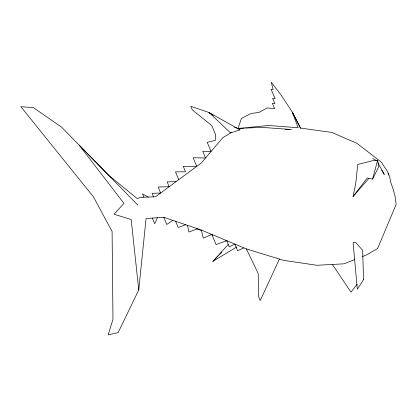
<?xml version="1.0" encoding="UTF-8"?>
<svg xmlns="http://www.w3.org/2000/svg" width="417" height="417" viewBox="0 0 417 417"><rect width="100%" height="100%" fill="white"/><g stroke="black" fill="none" stroke-linecap="round" stroke-linejoin="round"><path stroke-width="0.63" d="M231.643 132.319L222.876 137.615L201.192 163.089L155.536 196.782L140.508 197.366L137.224 198.56L108.649 175.286L61.607 127.159L33.402 107.643L20.85 106.684L93.382 196.756L112.09 231.414L112.971 319.318L108.191 334.815L118.126 332.599L138.762 289.935L146.054 218.513L163.834 217.278L201.38 230.059L243.935 247.88L237.607 250.706L234.844 244.075L229.282 246.906L226.692 240.661L216.037 244.602L211.841 234.443L203.246 238.128L201.38 230.059M368.81 178.455L353.058 196.506L355.743 183.496L357.729 164.512L372.996 160.602L376.848 160.363M353.058 196.506L367.247 178.002L372.584 179.091L377.614 160.31L375.722 160.748M279.421 259.077L260.218 300.532L258.592 296.628L258.212 273.588L246.338 248.886L243.94 247.912M157.459 217.721L154.639 223.747L152.356 218.075M372.584 179.091L378.855 166.524L377.614 160.31M357.119 284.285L350.999 292.166L332.339 264.394M236.72 246.989L212.878 261.355L228.427 244.253M212.878 261.355L218.253 255.783M219.597 254.391L221.839 252.066M172.914 220.369L166.748 224.471L163.834 217.278M354.737 259.577L344.025 263.81L316.92 265.28L283.591 260.364L246.338 248.886M362.477 256.523L366.647 254.876L377.625 248.48L396.15 204.413L395.008 196.089L393.283 189.495L390.666 182.114L389.66 176.636L388.107 173.29M197.585 228.766L188.984 231.988L187.442 225.31M185.737 224.732L178.137 227.484L175.62 221.286M234.396 127.169L238.024 128.462L239.973 129.859L230.58 132.96L209.084 112.538L190.793 106.288L192.284 109.848L211.763 125.538L215.641 134.738L215.386 140.294L207.213 142.327L211.054 151.501L202.73 151.262L205.539 157.986L193.165 157.756L196.741 166.373L183.256 166.3L185.523 171.804L175.484 171.83L178.711 179.68M175.969 181.703L167.16 181.859L169.151 186.733L158.168 187.004L160.613 193.029L152.09 193.321L153.524 196.86M243.189 128.566L238.024 128.462L241.38 118.48L250.898 113.56L259.197 112.324L267.208 107.904L274.673 108.701L272.343 103.348L274.923 103.651L272.609 98.334L275.142 98.647L271.029 89.217L273.14 89.514L271.238 82.185L281.131 95.092L292.348 112.173L300.626 128.17M285.124 129.39L289.643 129.478M291.577 129.52L261.641 127.347L238.024 128.462L268.684 125.481L298.16 127.738L292.348 112.173L300.438 128.061L331.765 132.434L356.884 143.281L381.628 162.437C383.796 166.79 387.664 170.178 388.785 175.067M196.516 228.662L201.322 230.611M210.924 234.51L212.727 235.24M225.931 240.604L227.129 241.089M148.29 197.064L142.551 193.9L143.896 197.236M210.533 113.805L209.084 112.538L239.973 129.859M372.772 158.523L376.77 160.769M209.084 112.538L211.195 113.971M212.253 114.691L213.311 115.405M137.897 205.169L79.136 145.095L123.964 203.371L114.008 214.202L131.173 219.545L138.762 289.935M381.753 170.225L384.302 174.462L378.016 163.026M292.348 112.173L293.187 114.618M363.515 279.708L357.312 289.21L353.1 242.616L355.8 242.579L362.681 250.382L363.515 279.708"/></g></svg>
